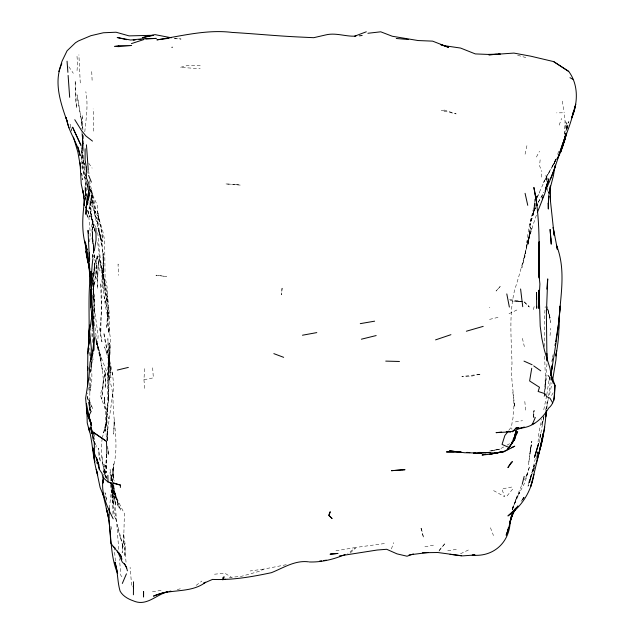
<?xml version="1.0" encoding="UTF-8"?>
<svg xmlns="http://www.w3.org/2000/svg" width="634" height="634" viewBox="0 0 634 634"><rect width="100%" height="100%" fill="white"/><g stroke="black" fill="none" stroke-linecap="round" stroke-linejoin="round"><path stroke-width="0.48" stroke-dasharray="3.17 2.38" d="M106.71 454.158C107.194 462.17 104.309 470.079 106.195 478.052L103.374 470.056L107.503 479.787M90.29 377.698L89.822 392.612L90.488 388.737M81.929 133.512L82.697 144.576L82.88 134.971L82 150.94L83.109 138.18C80.843 151.7 80.138 165.759 85.463 178.717M89.893 386.732L89.735 406.101L89.251 408.375L88.903 402.321L90.139 410.515M89.901 385.821L89.782 375.883M90.678 188.853L91.819 194.408L91.668 203.546L92.326 207.183L89.418 199.876M93.349 299.739L93.547 289.405L92.754 283.897M96.511 264.481L95.663 277.843L96.511 264.481L96.328 273.167L93.452 286.671L94.236 282.027L93.586 290.855L94.379 262.896M107.36 440.963L107.281 433.03L112.915 392.628L112.075 398.231C117.306 376.073 106.005 354.477 103.802 332.581L108.636 357.425L110.902 377.872L109.73 362.941L109.484 342.946L110.078 347.781L109.777 355.539L109.484 342.946M566.828 129.701L566.828 122.608L566.828 128.813M544.749 346.552L544.447 317.531L545.2 306.61M108.652 396.036L109.048 380.535L108.628 359.145C105.91 376.548 110.538 394.126 107.162 411.506L108.652 396.036L108.414 400.625L108.422 363.995L109.88 353.732C106.266 379.465 108.85 405.491 105.062 431.223L106.528 420.366L103.493 432.998L106.037 424.709L102.351 437.484M92.326 257.776L92.477 253.243L92.152 257.919M92.366 342.503L92.738 330.686M86.921 182.259L86.525 192.585L87.254 194.408M91.898 336.377L92.287 325.765M566.693 130.683L566.931 124.938L566.217 129.645M106.861 439.568L107.336 428.933L106.829 417.957L107.606 406.965L107.162 411.506M90.321 371.944L90.48 369.028M564.355 134.392L565.116 121.609L564.442 114.889M144.703 388.396L143.95 379.75L144.655 368.124M108.16 306.832L108.382 316.524L106.504 328.38L108.16 306.832L107.408 301.475C101.606 281.821 99.99 261.153 97.509 240.96M109.373 508.349L111.425 490.447L112.82 500.915L112.971 515.196M106.774 454.404L106.742 472.758L105.941 462.249L106.615 454.459M107.796 312.713L107.828 312.182L108.406 333.04L107.194 312.071L107.748 317.428L105.624 307.094L101.892 281.187L103.294 265.234L103.112 253.164L103.025 270.813L104.792 286.433L103.025 270.813L103.294 265.234L102.676 275.632L98.5 254.123M533.638 417.18L534.09 410.269L533.566 417.933M103.667 472.758L103.984 468.066L104.459 472.013L103.833 476.625M77.039 70.572L77.562 63.186L76.952 55.713M93.491 303.321L94.054 295.46L92.675 283.778M96.725 261.596L97.168 255.819L96.542 258.688M89.552 241.855C92.16 227.931 85.265 213.341 91.344 199.964L90.25 209.101L91.819 194.408M87.207 399.357L87.722 392.914M107.408 440.345L107.336 428.933L107.352 440.036M541.357 177.116L541.848 171.394M546.397 409.128L546.991 402.202M84.79 131.793C86.081 118.542 88.411 104.959 85.828 91.724M546.991 363.789L544.749 392.28M539.558 442.54L540.445 432.887L539.827 439.077L543.79 416.831M550.803 376.992L548.656 395.862M538.044 442.017L538.963 432.119L541.777 419.288M92.271 360.017L91.558 367.609L91.494 360.952M282.098 288.177L281.472 294.842L282.075 288.153M536.388 215.18C527.694 239.509 522.899 265.012 514.753 289.564C508.753 313.775 511.369 338.952 512.01 363.67C509.966 380.598 515.743 397.296 513.199 414.05C513.572 419.201 510.838 424.194 511.907 429.305M534.834 199.116L534.002 207.746L534.993 202.793M545.391 386.328L546.167 378.538L544.915 390.504L545.105 389.022M533.178 213.729L535.144 208.015L529.921 224.912L535.833 206.518C529.406 218.896 527.837 232.844 526.521 246.523L527.282 240.627L524.722 257.475L525.689 251.635L521.837 267.833L529.937 233.423L527.948 244.756L530.69 220.886L534.716 202.92M550.043 335.568L550.795 328.317M102.256 438.387C100.457 449.609 101.717 461.045 104.459 472.013L105.466 465.174L103.825 475.104M540.152 159.823L539.526 165.728L541.769 171.164M94.783 265.337L93.547 276.765M552.032 361.515L552.372 358.551M544.471 393.611L544.035 397.383L544.527 394.063M544.582 392.668L545.343 376.802L544.59 354.62M546.738 408.613L548.244 398.572M546.777 394.855L549.401 377.571M87.968 390.433L88.324 387.636M113.914 482.894C112.392 495.637 111.647 509.15 116.299 521.33L114.072 507.921L112.4 484.733M93.523 307.641L94.371 301.174L93.547 289.405L92.612 285.855M549.638 377.214L549.131 381.105L549.615 377.452M551.968 361.459L552.349 358.622M530.777 447.786L528.518 464.484L531.863 441.177L529.739 453.857L531.324 444.505M564.767 133.734L565.544 128.227L565.116 121.609M537.109 455.244L537.656 451.638M527.948 244.756L530.65 227.194L528.875 238.574M90.416 372.665L91.138 364.043M95.948 447.311L96.249 445.488M93.555 275.172L94.506 263.815L93.578 277.407L93.539 301.554M90.654 387.762L91.922 378.514L91.605 361.832M546.627 395.751L543.409 411.569M536.34 458.453L536.855 455.6M537.03 454.649L537.886 449.886M552.499 380.852L549.155 396.456M552.515 357.465L553.086 354.699M93.452 275.941L95.148 267.81L94.807 262.912M111.021 480.596L114.857 460.015C118.043 440.21 113.288 420.667 113.034 400.894C113.328 379.568 100.537 361.634 96.257 341.211L97.319 345.625L95.108 336.305M525.079 154.213L526.925 145.63M535.31 458.493L529.715 482.799L531.451 474.327L528.019 486.207L534.09 465.602L528.352 483.623L533.139 471.474L535.397 463.185M512.32 509.831L513.334 505.385L512.248 509.673M92.778 289.698L94.379 282.97L98.611 274.253M557.761 154.324L558.411 151.629L557.619 154.268M535.524 203.403L533.067 214.173L535.698 203.554M545.628 410.095L548.917 397.336M567.145 128.417L568.888 121.482L567.01 128.821M544.035 415.912L541.571 425.739L543.837 416.744M533.994 468.93L534.668 466.386M533.139 471.474L534.85 465.158M533.281 309.654L534.478 305.493M96.733 259.282L98.428 255.137L96.772 259.774M512.454 509.253L517.027 496.129L521.695 485.216M512.526 509.53L516.203 499.212L513.278 506.82L519.618 492.309L515.26 500.559L525.039 482.315L529.652 466.188L526.394 475.999L524.683 479.352M421.348 528.685L420.921 528.693L421.348 528.685L423.544 537.846L421.38 528.597M559.18 125.12L561.605 118.431M391.4 548.909L393.746 542.633M556.176 158.968L551.532 167.994L556.501 157.501M556.2 159.047L555.13 161.607L556.264 158.96M537.22 197.198L546.754 175.88L554.75 162.256L553.086 165.545L556.287 158.619M536.839 198.046L539.352 192.57L539.162 192.99M526.394 475.999L528.074 472.687L524.675 479.375M536.419 157.034L539.494 151.249M549.25 171.996L543.576 182.433L554.75 162.256M522.59 500.004L524.857 495.828M538.218 202.175L543.885 192.395M522.662 499.964L524.056 497.444M538.203 202.373L543.885 192.435M551.564 395.481L553.339 392.517M522.408 500.028L523.953 497.547M522.329 499.758L523.977 497.389M522.289 499.846L523.922 497.5M521.029 501.431L523.89 497.508M508.785 430.335L511.575 426.674M438.974 551.049L445.401 543.045L438.712 550.803M507.097 495.923L512.874 488.806M350.166 553.062L355.603 547.855L347.686 553.347M196.112 585.404L201.897 581.077M286.211 564.712L263.57 569.134L260.146 571.068L241.094 576.425L231.299 577.233L226.94 578.525M503.745 446.938L499.584 449.237L491.445 450.964M507.073 445.108L509.577 443.729M516.884 309.978L507.359 314.551M460.53 553.759L468.463 549.979M489.321 307.577L489.868 307.419M524.144 301.792L529.319 307.014L524.144 301.792L525.816 301.332M177.235 589.58L182.592 588.217M489.527 319.385L499.093 317.135M491.556 450.925L499.893 449.126L489.82 450.909M355.508 547.522L335.925 550.78M143.95 379.75L153.357 377.832L152.643 367.815M511.693 487.055L501.851 488.933L504.632 496.723L492.586 490.034M424.883 546.801L434.884 544.891M515.41 421.895L522.543 420.651M447.723 550.819L457.653 549.123M384.378 543.56L356.245 547.388M152.469 591.807L162.502 590.159M263.57 569.134L250.121 570.965M214.498 574.214L224.769 573.152L231.299 577.233M359.018 35.94L363.52 35.655L358.773 35.932M562.493 112.797L556.628 112.868M509.593 299.517L522.432 301.491L513.302 301.34L509.696 300.009M200.249 65.793L188.274 65.35L180.27 67.355L200.193 68.749M522.432 301.491L514.38 301.039L522.725 301.538M174.556 38.634L181.062 39.046L174.255 38.167M517.629 55.269L525.816 57.559M118.59 264.671L118.035 264.093L118.59 275.346M121.918 576.75L120.793 575.307L119.461 558.736M68.868 66.8L73.314 73.282M88.76 163.239L92.12 168.137M89.339 180.611L92.794 195.375L90.171 189.463L97.16 204.996L98.611 220.68L97.549 210.876L100.735 226.592L102.787 241.697C102.89 232.361 99.348 223.834 97.707 214.886L102.613 230.396L104.626 240.278L105.07 276.836L107.051 286.766L107.867 302.03L103.5 276.266C107.97 294.755 110.364 313.616 109.04 332.604L108.85 327.604L110.348 337.93L109.936 353.36M547.689 179.636L545.803 174.865L546.912 180.508M95.718 227.392L90.678 215.679L92.627 221.718L93.594 227.709L95.813 233.542M87.246 210.456L89.893 217.042L87.278 208.832M490.462 527.757L493.466 535.556M88.071 186.562L85.986 180.555M91.153 195.058L94.997 207.072L95.742 212.81L94.632 203.245L90.456 188.116M528.249 305.58L528.502 306.357M90.456 190.351L93.269 199.211L90.305 188.036M95.227 231.703L92.604 223.461L88.8 201.874M85.638 175.848L83.64 165.942L81.429 160.014L81.937 147.682L83.498 163.271L81.992 153.88L84.726 167.748M100.782 237.576L95.512 218.516L90.852 194.947L97.628 220.069L100.552 238.923L98.064 228.018C102.47 242.346 103.881 257.879 103.318 272.874C103.699 257.776 103.176 242.394 98.064 228.018L101.139 239.684L100.782 237.576L101.551 243.718M92.144 199.607L93.721 205.234M547.76 309.321L550.154 318.133L550.684 322.5L547.665 308.853M95.052 230.713L91.494 217.51L89.806 207.366L93.594 227.709L91.074 211.431L90.717 201.16L89.87 197.491M547.808 309.495L549.987 317.658L547.087 306.317M71.626 130.232L70.112 124.478L71.626 131.143M110.926 526.307L111.869 529.969M104.356 401.433L108.509 418.583L100.299 395.022L103.104 384.862L104.879 370.462L101.733 399.143L103.342 379.314L101.702 365.295L102.272 369.646L98.215 346.132L100.632 360.08L95.076 337.637M87.69 171.719L88.134 173.55M522.4 338.366L524.358 346.608M85.233 174.707L85.677 176.624M111.964 372.055L112.979 376.525M112.456 482.149L111.639 478.432L112.384 482.3M113.264 485.866L116.838 499.703L120.864 510.616L111.108 485.398L116.26 498.586L111.513 488.759C116.577 496.684 119.905 505.361 124.407 513.556L123.701 539.692L122.148 552.753L123.709 536.626L123.519 533.527L125.461 546.437L124.843 556.557L124.51 543.481L126.214 564.371M90.099 410.586L87.175 395.592M562.303 101.131L564.165 112.686M106.639 500.392L105.038 492.769L106.655 500.448M99.673 259.789C103.318 273.92 105.109 288.264 107.281 302.545L103.088 285.53L102.201 269.236L100.275 258.727L97.66 231.893M83.926 158.381L82.468 151.233L82.285 134.828L82.65 141.39L81.945 131.65M96.17 461.718L96.526 463.502M88.467 170.364L89.164 173.914M86.906 214.395L87.674 218.278L87.024 214.641M92.762 282.613L93.713 290.364L94.957 320.931M92.754 282.566L93.127 284.476L92.627 280.077M113.137 486.175L118.407 507.533L116.902 498.926L113.264 486.223M101.004 242.228L101.9 246.991M111.449 480.802L110.047 473.368L110.126 469.596L111.6 480.786M546.825 179.834L546.159 176.284L546.873 181.807M92.215 323.514L92.699 326.383M81.564 173.145L82.658 179.834L81.643 173.13M90.282 411.418L89.663 407.622L89.846 410.396M86.43 197C84.869 185.255 85.733 173.351 82.499 161.789L82.864 168.343L85.796 182.33L85.804 199.195L85.447 188.805L86.398 195.637M111.521 480.77L110.926 477.014L110.99 480.667L113.24 470.277L113.803 463.834L113.209 477.568L112.693 467.607L114.152 481.055M115.404 561.011L114.318 548.672M107.471 446.146L108.905 455.442L107.828 447.873M514.325 402.899L514.998 407.377L512.676 391.416M94.529 437.991L94.791 439.798M83.957 151.423L82.127 133.552M104.119 400.498C106.678 413.336 104.673 426.492 106.694 439.378M112.67 481.499L111.83 474.89L112.234 481.777M110.213 484.352L113.423 504.537L112.059 485.406M524.793 401.473L525.737 410.119M92.627 280.125L93.713 290.364L93.301 285.046L94.783 313.045L94.173 307.419L98.135 335.473L97.438 346.988L95.108 327.833M87.73 184.779L88.007 187.474M93.499 249.217L91.605 226.504L92.54 221.282L92.104 239.192L92.176 235.341L93.499 249.217L92.302 231.568L93.531 248.259M89.172 352.377L89.552 356.276M93.618 249.233L94.537 258.989L93.253 245.334L93.983 257.103L93.626 251.183L93.769 254.147M131.642 585.285L130.097 567.295M533.566 411.236L534.153 417.727M90.385 355.714L89.798 348.011M92.73 356.894L92.992 359.835L92.889 356.942M84.663 163.485L84.837 165.45M87.437 184.882L87.595 186.816L87.5 184.962M84.623 162.875L84.774 164.689M118.74 549.409L113.637 483.171M86.161 200.289L85.447 188.805M86.042 200.685L84.964 186.333L85.344 197.689M113.153 476.609L113.565 482.236M82.864 129.93L82.388 115.261L81.524 121.974L81.818 128.742M83.252 135.335L83.846 148.039M102.09 456.654L102.771 466.267M86.842 181.189L87.492 190.668M98.682 262.333L99.356 273.064M80.272 82.951L78.893 54.793M112.067 485.478L112.519 493.997L112.036 497.635L111.972 483.584M91.724 71.587L92.12 80.502M547.617 188.33L547.721 191.294M93.784 131.167L93.158 108.929M92.715 295.182L92.826 299.652M104.808 281.821L104.816 282.582M92.691 325.828L92.715 328.745M92.342 227.352L92.255 241.903L92.342 227.352M97.707 274.046L97.359 288.692L98.405 259.274L97.707 274.046M100.972 322.476L100.846 332.422C99.863 315.883 103.691 299.375 100.624 282.938L101.464 307.633L100.972 322.476M105.458 372.34L105.173 388.42L105.458 372.34M106.369 416.007L106.512 426.793L106.369 416.007M108.422 363.995L108.319 368.758L109.88 353.732L108.422 363.995M114.191 420.294L113.755 434.06L114.191 420.294M88.752 398.897L88.839 400.197L92.786 408.93L88.752 398.897M109.698 375.708L109.048 380.535L107.875 338.604L109.698 375.708M528.867 237.79L528.487 239.597L531.482 228.391L528.867 237.79M500.163 286.544L496.05 291.046L500.163 286.544M480.033 374.219L471.506 376.168L461.853 376.572L480.033 374.219M444.418 110.094L441.486 110.593L456.155 113.906L444.418 110.094M156.82 275.164L155.94 275.275L166.449 276.543L156.82 275.164M236.244 184.518L225.577 183.9L240.682 185.136L236.244 184.518M120.436 537.64L117.441 527.757L117.417 524.516L123.281 547.594L120.436 537.64M108.866 357.79L104.555 346.885L109.23 361.578L110.918 371.056L108.866 357.79M106.449 304.249L104.127 296.791L106.591 304.51L108.818 317.262L106.449 304.249M100.291 461.053L99.158 457.597L98.452 448.159L100.291 461.053M99.364 351.228L96.344 341.029L101.02 357.362L101.06 362.537L99.364 351.228M97.763 224.008L93.729 209.038L97.763 224.008M101.947 341.821L100.751 337.201L99.625 327.39L101.947 341.821M115.689 504.426L112.836 491.191L115.689 504.426M89.608 403.723L88.831 400.094L90.876 410.19L89.608 403.723M106.195 478.052L103.944 466.957L103.77 462.812L106.195 478.052M82.729 128.131L77.031 94.807L82.729 128.131M76.492 107.693L75.446 97.707L75.153 80.558L76.492 107.693"/><path stroke-width="0.95" d="M85.122 148.752L85.107 159.887L86.882 171.029M558.871 323.673C559.196 334.53 557.865 345.372 555.772 356.015L556.66 350.657L555.923 360.025L552.499 380.852M93.61 348.256L90.091 362.109L88.966 376.786L85.614 398.255L87.016 413.645L91.597 425.525L90.797 421.959M133.536 581.79L133.409 594.779M548.616 196.698L548.323 209.046L548.077 203.276M90.931 298.955L90.995 289.5M92.255 317.095L90.852 307.522L91.019 290.055L88.95 266.343L89.267 253.109M91.019 290.055L90.852 307.522M90.29 276.416C87.643 300.762 90.305 325.123 88.348 349.469L88.855 340.331L87.801 353.748L87.595 386.51M93.983 350.309C94.902 319.663 88.673 289.231 92.921 258.609M558.712 322.191L558.609 328.729C559.156 300.92 567.168 272.2 556.478 245.287L557.413 249.566L553.165 227.432L554.164 235.325L549.947 196.334M88.078 196.239L86.066 207.619L85.923 214.355L86.533 206.85M109.373 508.349L109.008 518.929L110.863 543.37L121.102 556.232L121.934 559.283M92.794 313.188L92.366 325.242L92.588 307.165L92.905 310.874M548.339 203.474L548.64 196.199M120.373 487.467L120.468 485.105L113.217 482.799M89.172 189.233L89.291 186.689M539.257 296.118L539.891 284.024L538.71 272.152L539.201 278.017L538.916 259.75C539.439 235.594 538.868 211.13 533.876 187.426L537.101 205.804L535.326 194.25M90.9 361.269L91.375 348.89L89.632 331.281L92.881 309.099M88.506 344.642L88.95 330.996L89.774 325.282M89.132 334.649L89.735 325.107M89.513 261.089L89.687 258.379M103.342 477.45L102.962 483.076L103.707 477.545M512.47 431.825L515.965 428.037C530.238 429.464 541.904 419.756 548.632 408.106C555.653 402.447 554.37 393.215 554.932 385.266L550.581 373.164L552.182 380.384L554.932 385.266M87.801 353.748L89.101 339.626M553.878 400.426L555.043 385.686M86.684 204.972L89.156 188.155L88.863 183.82L86.462 178.146L86.264 167.004M546.056 413.019C544.883 433.902 538.52 453.984 533.923 474.28C531.252 491.168 522.107 506.233 507.929 515.949L515.87 508.492L513.809 510.885L516.702 507.303M546.31 410.182L545.731 416.847L546.516 410.444M546.817 289.112L547.728 278.897L546.381 313.664L546.96 360.136M94.157 337.787L92.326 356.237L92.889 353.328M92.572 313.196L92.849 310.652M103.58 476.919C100.061 491.722 106.702 505.892 113.177 518.794M89.172 334.704L89.759 329.308M552.262 365.057L551.009 375.36M552.151 365.905L551.564 370.581C555.115 349.191 558.681 327.707 560.139 306.056L559.14 320.027L555.693 341.702M92.469 273.333L91.962 277.018L92.287 280.593M554.798 167.455L553.316 176.173L548.862 193.148L549.844 188.877M548.584 197.8L549.892 189.003M89.085 339.008L88.562 345.601M564.918 138.109C563.721 145.384 560.607 152.287 557.421 158.896M94.331 250.787L96.043 239.921L95.964 228.121M566.36 133.267L564.094 141.929L565.988 133.465M510.18 520.34C510.172 541.84 493.918 557.302 472.203 555.146L474.977 554.98L462.661 555.883L437.801 552.507L422.466 552.737M531.744 368.259L529.612 380.971L539.494 387.287L538.131 391.463L544.844 393.643L546.746 396.686L550.011 398.231L552.689 402.931M86.066 207.619L89.735 192.934L86.066 207.619L89.14 190.081M573.715 110.324C570.941 124.811 564.062 138.061 560.551 152.358L566.051 135.208L562.707 145.677L565.37 135.248M541.349 443.546L543.172 433.553L539.32 451.345L542.601 437.286M508.428 527.504L507.557 532.092L511.812 516.131L509.593 523.375L513.603 511.511M573.73 110.681L572.874 115.047C577.978 100.735 578.105 84.037 568.73 71.436L553.648 61.601L530.848 56.204L513.897 53.082L488.822 54.825L496.43 54.318M535.762 199.044L536.332 196.231L535.643 199.1M554.988 345.475L555.368 343.628M566.051 133.441L564.49 140.938L566.225 133.497M544.757 426.975L542.284 440.947L538.646 454.015L539.09 452.248M554.607 167.883L555.218 165.157M515.109 434.861L516.219 430.28M522.202 484.281L524.183 476.348M490.565 452.359L480.707 452.771C489.686 452.161 499.79 454.784 507.786 449.379L513.77 440.361L514.649 436.897M515.093 435.162L515.973 431.691L514.974 434.464M533.923 474.28L530.777 486.365L531.942 482.006M536.11 463.494L539.074 452.288L538.028 455.989M537.252 458.77L538.385 454.95M58.819 71.531L62.061 61.126L67.093 50.76L75.533 42.708L78.473 40.917L90.884 35.694L103.39 32.762L116.046 32.223L129.051 35.884L153.246 35.282M545.05 191.024C552.943 175.555 557.73 158.801 563.079 142.349M549.9 187.601L550.415 186L550.534 200.851M542.252 198.814L543.179 196.041M545.676 188.647L548.854 178.82L545.716 188.742L547.855 182.18L544.915 193.196L537.339 212.588M61.799 63.709C53.47 81.715 60.595 103.049 66.887 120.69C69.439 133.053 77.665 143.339 80.146 155.695L78.053 147.088M512.304 441.866L511.638 443.721L514.697 439.291L515.973 431.691L514.697 439.291L507.786 449.379L509.142 446.843M557.722 158.056L566.63 133.291L563.38 141.414M512.946 513.263L510.37 520.379L513.651 511.63M550.613 178.685L555.202 166.956M126.443 573.825L122.314 583.462M532.275 424.471L535.326 417.481M512.779 513.183L510.917 517.368L515.997 508.452M513.77 440.361L517.693 431.691L515.608 435.003M91.256 411.189L88.887 415.674L91.597 425.525L86.375 408.613L89.901 420.667L86.39 403.454M513.191 439.235L515.442 435.003L510.877 444.886L507.786 449.379M133.615 585.467L133.188 586.26L133.56 587.9M515.672 508.508L511.987 514.253L516.377 507.786M515.228 509.047L513.001 512.082L515.379 509.086M89.751 387.588L90.091 387.128M524.31 426.975L510.608 431.849L508.175 431.429L504.886 435.463L502.041 444.418L508.698 447.358M167.376 591.871C155.782 594.898 146.533 606.738 133.275 600.818C128.155 599.059 122.83 596.063 120.127 591.189C117.25 581.687 117.995 571.63 114.952 562.176L117.512 572.542M203.371 583.351L205.67 582.242C190.406 593.868 170.11 588.312 153.468 596.126L162.875 592.83M502.516 451.543L489.71 454.261L482.054 455.038L485.692 454.221M511.273 447.715L514.768 446.185L504.387 451.535L496.993 452.771M203.506 583.328L212.533 579.405C232.313 580.292 252.15 576.789 271.431 572.676C283.374 567.898 295.008 560.076 308.504 561.835M354.517 36.233L366.309 31.795M345.062 554.576C333.73 559.315 321.628 562.374 309.265 561.962M413.352 553.95L407.036 556.216L397.035 553.878L386.669 549.282L377.167 550.027L339.317 555.955M532.061 424.178L534.66 423.29M435.558 339.879L450.917 334.681M483.203 326.367L466.355 331.225M131.404 43.627L143.95 39.514M222.589 579.817L225.205 579.04M361.38 339.198L376.176 335.56M117.29 370.066L128.345 367.411M163.358 592.703L167.122 591.91M169.001 591.506L170.887 591.11M153.293 35.417L142.246 37.66L154.958 34.624L171.331 37.786M171.83 47.352L172.472 47.233M302.458 335.22L316.794 332.604M515.965 428.037L518.699 427.554M360.271 323.641L374.623 321.176M319.615 561.082L321.557 560.821M323.498 560.559L326.415 560.171M427.95 552.531L409.089 554.893M168.977 38.278L156.883 39.855C181.903 35.964 206.787 29.243 232.361 32.445C255.058 33.761 277.652 36.059 300.453 37.065L313.695 37.699L325.868 34.894C336.044 32.429 345.839 36.851 355.928 36.106M475.413 452.961L464.54 452.739L449.514 450.798L461.6 452.391L446.399 451.931L454.142 451.733M478.274 452.597L480.176 452.351M367.886 33.277L380.733 31.803L392.256 36.241L418.091 40.544L432.602 41.139L448.547 47.344L440.487 44.538L444.022 45.64L460.585 48.057L475.31 53.914L487.895 54.421L500.226 54.056L498.332 54.183M133.211 40.211L135.161 40.005M139.06 39.585L141.01 39.379M501.629 432.087L496.026 432.657L510.608 431.849M506.304 431.611L508.175 431.429M145.804 39.007L156.241 38.397L143.45 38.706L130.604 40.029L117.179 37.509L126.546 39.665M490.605 452.383L473.511 453.207L481.563 453.072L479.613 453.001M385.741 361.111L399.468 361.467M459 451.717L460.973 451.884M466.893 452.375L469.857 452.628M396.258 38.484L408.415 39.506M450.037 554.306L461.512 555.828M99.316 469.295L98.825 464.984L96.463 457.772L99.316 469.295L101.995 473.344L102.898 477.481L108.01 482.006L120.468 485.105M273.833 353.629L283.66 357.338M523.993 361.111L532.116 364.748M569.99 77.681L572.851 79.282M568.73 71.436L553.648 61.601M106.884 453.611L106.488 441.335L92.445 431.825L91.613 430.423L90.242 420.247M106.488 441.335L92.413 431.548L94.181 435.035L93.095 439.861L95.441 444.331M533.693 365.889L540.723 370.819M92.485 141.097L85.883 135.969L81.461 130.445L74.772 119.691M109.539 482.395L112.63 484.844L110.07 482.315M113.058 546.397L115.166 548.109M548.014 375.502L549.171 376.644M118.59 552.349L121.102 556.232M124.399 563.65L126.657 567.929L127.402 570.814M126.657 567.929L125.286 565.068L122.172 561.898L117.377 550.93M88.633 175.372L91.351 182.132M117.639 573.572C108.858 553.054 112.377 529.905 106.306 508.682L108.763 518.01M98.825 464.984L94.506 453.5L94.26 441.985M95.013 259.805L96.376 263.831M73.417 137.087L77.879 152.12L80.756 168.382M108.676 518.089L102.724 493.204M68.948 127.854L65.991 117.441L66.887 120.69M102.827 493.014L103.746 496.406L100.093 487.419L96.297 469.287L97.707 475.04C92.841 459.595 92.921 443.063 88.697 427.371M91.676 282.312L90.511 277.874L88.95 266.343L89.751 270.036M89.624 267.889L85.986 251.23L85.004 241.166M89.79 268.689L88.174 262.238L86.066 245.929L89.434 268.23L86.787 257.317L85.986 251.23L89.434 268.23M86.161 245.81L87.135 249.867C80.875 233.574 82.523 215.742 84.71 198.83L84.267 205.495L83.68 194.622L82.88 190.493L83.981 198.268M525.079 193.33L527.75 205.313M94.72 462.099L92.929 447.85L94.838 461.671M506.804 293.922L509.364 307.078M88.72 427.379L89.56 431.865L87.23 422.926L86.882 410.277M552.182 380.384L549.924 368.013L544.519 350.602L541.84 338.382L540.208 326.193L539.209 293.693M85.653 243.163L85.962 245.001M520.593 288.977L522.725 306.697M83.997 196.54L81.223 183.915L80.043 162.589M92.239 280.965L90.797 271.59L92.239 281.33M80.478 165.466L80.772 167.376M88.427 233.169L88.015 230.364L89.426 259.98L89.402 252.245M91.898 429.852L92.77 438.252M87.817 368.877L87.627 367.015L87.833 370.272M93.38 316.421L93.547 318.276M93.84 322.001L94.133 325.741M67.893 72.316L67.053 61.197M86.446 144.829L88.253 169.849M68.123 75.438L69.661 97.279M89.457 267.302L90.068 275.814M104.459 397.312L104.626 400.633M108.01 482.006L107.867 475.286M546.904 353.495L546.968 360.984M536.594 299.391L536.53 292.496L536.681 308.259L536.665 306.285M143.569 591.633L143.546 596.863L143.569 591.633M539.177 241.911L538.52 271.891L538.868 260.661L538.955 276.067L539.177 241.911M538.932 292.853L538.694 308.33L539.154 302.418L538.852 290.182L538.932 292.853M223.065 577.764L222.906 579.428L224.143 576.774L223.065 577.764M543.076 434.195L540.43 447.683L543.076 434.195M575.696 104.325L574.277 110.585L571.709 117.853L575.696 104.325M538.607 443.554L534.549 457.13L538.607 443.554M330.148 511.86L329.07 515.608L332.105 518.549L328.697 515.276L330.148 511.86M508.325 529.216L506.201 535.072L508.325 529.216M510.663 463.224L507.913 467.551L512.367 461.584L510.663 463.224M517.938 506.067L516.845 507.644L517.93 506.083M504.387 451.535L489.71 454.261L504.387 451.535M331.027 554.068L330.052 554.235L338.025 553.419L331.027 554.068M118.637 45.688L114.413 46.401L118.677 46.639L131.626 45.482L118.637 45.688M402.725 469.794L391.416 470.697L405.031 469.707L402.725 469.794M80.898 145.186L72.633 127.268L80.898 145.186M91.978 433.577L90.575 427.268L91.978 433.577M550.914 238.986L550.074 229.397L551.239 244.185L550.914 238.986M91.478 359.074L91.264 354.469L91.431 359.098"/></g></svg>
